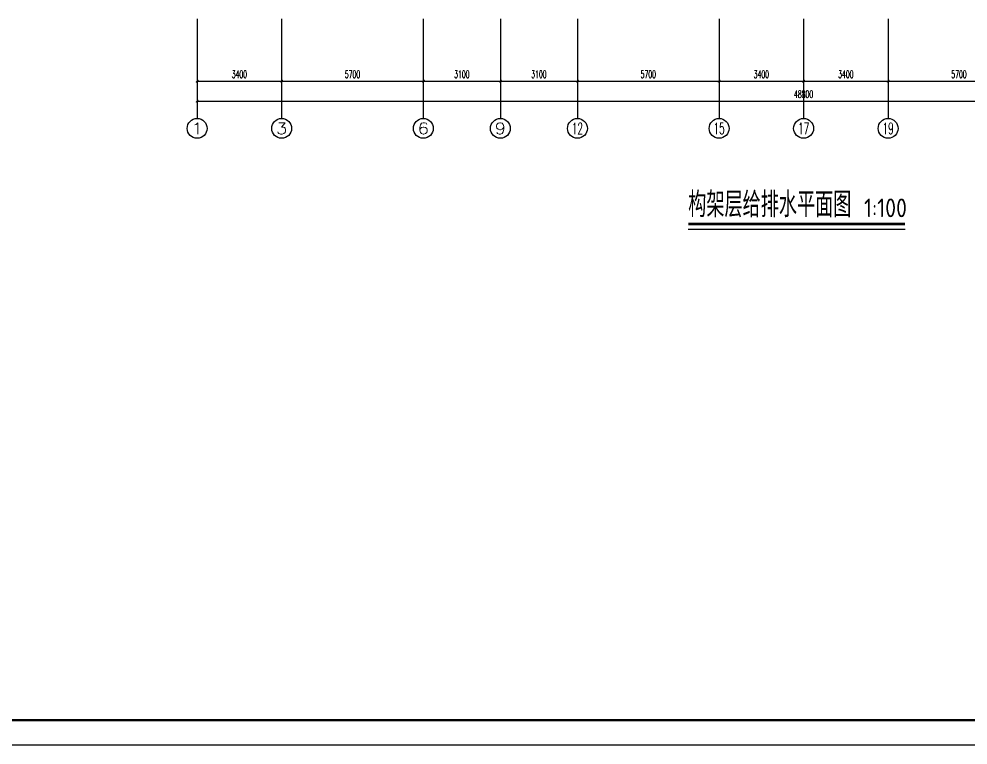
# Model space of a CAD drawing. Extents: x 27938 to 1042331, y -235042 to 1535213.
# Drawn here: x 675249 to 713431, y 179207 to 208407 of the extents above; entities that cross this region are included whole.
import ezdxf
from ezdxf.enums import TextEntityAlignment as Align

# ---------------------------------------------------------------- set-up
doc = ezdxf.new("R2010")
doc.units = 0
doc.header["$LTSCALE"] = 1000
doc.header["$MEASUREMENT"] = 0
for name, color, linetype in [('AXIS', 3, 'Continuous'), ('AXIS_TEXT', 4, 'Continuous'), ('DIM_SYMB', 3, 'Continuous'), ('图框', 140, 'Continuous')]:
    doc.layers.add(name, color=color, linetype=linetype)
doc.layers.add('yichutu', color=7, linetype='Continuous', true_color=0xffffff, plot=False)
doc.styles.add('_TCH_AXIS', font='COMPLEX', dxfattribs={"bigfont": 'GBCBIG'})
doc.styles.add('_TCH_DIM_T3', font='SIMPLEX.shx', dxfattribs={"width": 0.494118, "bigfont": 'GBCBIG.shx'})
doc.styles.add('COMPLEX', font='COMPLEX')
doc.styles.get("Standard").update_dxf_attribs({"font": 'gbenor.shx', "bigfont": 'gbcbig.shx'})
doc.dimstyles.new('_TCH_ARCH&&100', dxfattribs={"dimtxt": 297.5, "dimasz": 100, "dimexe": 250, "dimexo": 300, "dimgap": 126.25, "dimtad": 1, "dimdec": 0, "dimzin": 0, "dimdsep": 46, "dimtxsty": '_TCH_DIM_T3', "dimblk": 'ARCHTICK', "dimcen": 0.09, "dimclrt": 4, "dimazin": 2, "dimtfac": 1, "dimtdec": 0, "dimtix": 1, "dimtmove": 2, "dimatfit": 3, "dimfxl": 1, "dimtolj": 1, "dimtzin": 0, "dimarcsym": 0})

# ---------------------------------------------------------------- blocks, each defined once
blk = doc.blocks.new('TK')
at = {"layer": '图框'}
blk.add_lwpolyline([(465375, 548714), (549475, 548714), (549475, 489314), (465375, 489314)], close=True, dxfattribs=at)
blk.add_lwpolyline([(465375, 548714), (549475, 548714), (549475, 489314), (465375, 489314)], close=True, dxfattribs=at)
at = {"layer": '图框', "const_width": 100}
blk.add_lwpolyline([(548475, 490314), (548475, 547714), (467875, 547714), (467875, 490314)], close=True, dxfattribs=at)
blk = doc.blocks.new('yct-841-594-84100-59399.9999999999-100-1000.0')
at = {"layer": 'yichutu', "color": 7, "true_color": 0xffffff}
blk.add_lwpolyline([(0, 0), (0, 59400), (84100, 59400), (84100, 0)], close=True, dxfattribs=at)
blk = doc.blocks.new('_ArchTick')
at = {"color": 0, "linetype": 'ByBlock', "const_width": 0.4}
blk.add_lwpolyline([(-0.5, -0.5), (0.5, 0.5)], dxfattribs=at)
blk = doc.blocks.new('*D542')
at = {"layer": 'AXIS', "color": 0, "lineweight": -2}
for p, q in [((710217, 208107), (710217, 205657)), ((715917, 208107), (715917, 205657)), ((710217, 205907), (715917, 205907))]:
    blk.add_line(p, q, dxfattribs=at)
at = {"layer": 'Defpoints', "color": 0}
for p in [(710217, 208407), (715917, 208407), (715917, 205907)]:
    blk.add_point(p, dxfattribs=at)
at = {"layer": 'AXIS', "color": 0, "lineweight": -2, "xscale": 100, "yscale": 100, "zscale": 100, "rotation": 180}
blk.add_blockref('_ArchTick', (710217, 205907), dxfattribs=at)
at = {"layer": 'AXIS', "color": 0, "lineweight": -2, "xscale": 100, "yscale": 100, "zscale": 100}
blk.add_blockref('_ArchTick', (715917, 205907), dxfattribs=at)
at = {"layer": 'AXIS', "color": 4, "insert": (713067, 206182), "char_height": 297.5, "attachment_point": 5, "style": '_TCH_DIM_T3'}
blk.add_mtext('\\A1;5700', dxfattribs=at)
blk = doc.blocks.new('*D543')
at = {"layer": 'AXIS', "color": 0, "lineweight": -2}
for p, q in [((706817, 208107), (706817, 205657)), ((710217, 208107), (710217, 205657)), ((706817, 205907), (710217, 205907))]:
    blk.add_line(p, q, dxfattribs=at)
at = {"layer": 'Defpoints', "color": 0}
for p in [(706817, 208407), (710217, 208407), (710217, 205907)]:
    blk.add_point(p, dxfattribs=at)
at = {"layer": 'AXIS', "color": 0, "lineweight": -2, "xscale": 100, "yscale": 100, "zscale": 100, "rotation": 180}
blk.add_blockref('_ArchTick', (706817, 205907), dxfattribs=at)
at = {"layer": 'AXIS', "color": 0, "lineweight": -2, "xscale": 100, "yscale": 100, "zscale": 100}
blk.add_blockref('_ArchTick', (710217, 205907), dxfattribs=at)
at = {"layer": 'AXIS', "color": 4, "insert": (708517, 206182), "char_height": 297.5, "attachment_point": 5, "style": '_TCH_DIM_T3'}
blk.add_mtext('\\A1;3400', dxfattribs=at)
blk = doc.blocks.new('*D582')
at = {"layer": 'AXIS', "color": 0, "lineweight": -2}
for p, q in [((682417, 208107), (682417, 205657)), ((685817, 208107), (685817, 205657)), ((682417, 205907), (685817, 205907))]:
    blk.add_line(p, q, dxfattribs=at)
at = {"layer": 'Defpoints', "color": 0}
for p in [(682417, 208407), (685817, 208407), (685817, 205907)]:
    blk.add_point(p, dxfattribs=at)
at = {"layer": 'AXIS', "color": 0, "lineweight": -2, "xscale": 100, "yscale": 100, "zscale": 100, "rotation": 180}
blk.add_blockref('_ArchTick', (682417, 205907), dxfattribs=at)
at = {"layer": 'AXIS', "color": 0, "lineweight": -2, "xscale": 100, "yscale": 100, "zscale": 100}
blk.add_blockref('_ArchTick', (685817, 205907), dxfattribs=at)
at = {"layer": 'AXIS', "color": 4, "insert": (684117, 206182), "char_height": 297.5, "attachment_point": 5, "style": '_TCH_DIM_T3'}
blk.add_mtext('\\A1;3400', dxfattribs=at)
blk = doc.blocks.new('*D583')
at = {"layer": 'AXIS', "color": 0, "lineweight": -2}
for p, q in [((685817, 208107), (685817, 205657)), ((691517, 208107), (691517, 205657)), ((685817, 205907), (691517, 205907))]:
    blk.add_line(p, q, dxfattribs=at)
at = {"layer": 'Defpoints', "color": 0}
for p in [(685817, 208407), (691517, 208407), (691517, 205907)]:
    blk.add_point(p, dxfattribs=at)
at = {"layer": 'AXIS', "color": 0, "lineweight": -2, "xscale": 100, "yscale": 100, "zscale": 100, "rotation": 180}
blk.add_blockref('_ArchTick', (685817, 205907), dxfattribs=at)
at = {"layer": 'AXIS', "color": 0, "lineweight": -2, "xscale": 100, "yscale": 100, "zscale": 100}
blk.add_blockref('_ArchTick', (691517, 205907), dxfattribs=at)
at = {"layer": 'AXIS', "color": 4, "insert": (688667, 206182), "char_height": 297.5, "attachment_point": 5, "style": '_TCH_DIM_T3'}
blk.add_mtext('\\A1;5700', dxfattribs=at)
blk = doc.blocks.new('*D584')
at = {"layer": 'AXIS', "color": 0, "lineweight": -2}
for p, q in [((691517, 208107), (691517, 205657)), ((694617, 208107), (694617, 205657)), ((691517, 205907), (694617, 205907))]:
    blk.add_line(p, q, dxfattribs=at)
at = {"layer": 'Defpoints', "color": 0}
for p in [(691517, 208407), (694617, 208407), (694617, 205907)]:
    blk.add_point(p, dxfattribs=at)
at = {"layer": 'AXIS', "color": 0, "lineweight": -2, "xscale": 100, "yscale": 100, "zscale": 100, "rotation": 180}
blk.add_blockref('_ArchTick', (691517, 205907), dxfattribs=at)
at = {"layer": 'AXIS', "color": 0, "lineweight": -2, "xscale": 100, "yscale": 100, "zscale": 100}
blk.add_blockref('_ArchTick', (694617, 205907), dxfattribs=at)
at = {"layer": 'AXIS', "color": 4, "insert": (693067, 206182), "char_height": 297.5, "attachment_point": 5, "style": '_TCH_DIM_T3'}
blk.add_mtext('\\A1;3100', dxfattribs=at)
blk = doc.blocks.new('*D585')
at = {"layer": 'AXIS', "color": 0, "lineweight": -2}
for p, q in [((694617, 208107), (694617, 205657)), ((697717, 208107), (697717, 205657)), ((694617, 205907), (697717, 205907))]:
    blk.add_line(p, q, dxfattribs=at)
at = {"layer": 'Defpoints', "color": 0}
for p in [(694617, 208407), (697717, 208407), (697717, 205907)]:
    blk.add_point(p, dxfattribs=at)
at = {"layer": 'AXIS', "color": 0, "lineweight": -2, "xscale": 100, "yscale": 100, "zscale": 100, "rotation": 180}
blk.add_blockref('_ArchTick', (694617, 205907), dxfattribs=at)
at = {"layer": 'AXIS', "color": 0, "lineweight": -2, "xscale": 100, "yscale": 100, "zscale": 100}
blk.add_blockref('_ArchTick', (697717, 205907), dxfattribs=at)
at = {"layer": 'AXIS', "color": 4, "insert": (696167, 206182), "char_height": 297.5, "attachment_point": 5, "style": '_TCH_DIM_T3'}
blk.add_mtext('\\A1;3100', dxfattribs=at)
blk = doc.blocks.new('*D586')
at = {"layer": 'AXIS', "color": 0, "lineweight": -2}
for p, q in [((697717, 208107), (697717, 205657)), ((703417, 208107), (703417, 205657)), ((697717, 205907), (703417, 205907))]:
    blk.add_line(p, q, dxfattribs=at)
at = {"layer": 'Defpoints', "color": 0}
for p in [(697717, 208407), (703417, 208407), (703417, 205907)]:
    blk.add_point(p, dxfattribs=at)
at = {"layer": 'AXIS', "color": 0, "lineweight": -2, "xscale": 100, "yscale": 100, "zscale": 100, "rotation": 180}
blk.add_blockref('_ArchTick', (697717, 205907), dxfattribs=at)
at = {"layer": 'AXIS', "color": 0, "lineweight": -2, "xscale": 100, "yscale": 100, "zscale": 100}
blk.add_blockref('_ArchTick', (703417, 205907), dxfattribs=at)
at = {"layer": 'AXIS', "color": 4, "insert": (700567, 206182), "char_height": 297.5, "attachment_point": 5, "style": '_TCH_DIM_T3'}
blk.add_mtext('\\A1;5700', dxfattribs=at)
blk = doc.blocks.new('*D587')
at = {"layer": 'AXIS', "color": 0, "lineweight": -2}
for p, q in [((703417, 208107), (703417, 205657)), ((706817, 208107), (706817, 205657)), ((703417, 205907), (706817, 205907))]:
    blk.add_line(p, q, dxfattribs=at)
at = {"layer": 'Defpoints', "color": 0}
for p in [(703417, 208407), (706817, 208407), (706817, 205907)]:
    blk.add_point(p, dxfattribs=at)
at = {"layer": 'AXIS', "color": 0, "lineweight": -2, "xscale": 100, "yscale": 100, "zscale": 100, "rotation": 180}
blk.add_blockref('_ArchTick', (703417, 205907), dxfattribs=at)
at = {"layer": 'AXIS', "color": 0, "lineweight": -2, "xscale": 100, "yscale": 100, "zscale": 100}
blk.add_blockref('_ArchTick', (706817, 205907), dxfattribs=at)
at = {"layer": 'AXIS', "color": 4, "insert": (705117, 206182), "char_height": 297.5, "attachment_point": 5, "style": '_TCH_DIM_T3'}
blk.add_mtext('\\A1;3400', dxfattribs=at)
blk = doc.blocks.new('*D588')
at = {"layer": 'AXIS', "color": 0, "lineweight": -2}
for p, q in [((682417, 208107), (682417, 204857)), ((731217, 208107), (731217, 204857)), ((682417, 205107), (731217, 205107))]:
    blk.add_line(p, q, dxfattribs=at)
at = {"layer": 'Defpoints', "color": 0}
for p in [(682417, 208407), (731217, 208407), (731217, 205107)]:
    blk.add_point(p, dxfattribs=at)
at = {"layer": 'AXIS', "color": 0, "lineweight": -2, "xscale": 100, "yscale": 100, "zscale": 100, "rotation": 180}
blk.add_blockref('_ArchTick', (682417, 205107), dxfattribs=at)
at = {"layer": 'AXIS', "color": 0, "lineweight": -2, "xscale": 100, "yscale": 100, "zscale": 100}
blk.add_blockref('_ArchTick', (731217, 205107), dxfattribs=at)
at = {"layer": 'AXIS', "color": 4, "insert": (706817, 205382), "char_height": 297.5, "attachment_point": 5, "style": '_TCH_DIM_T3'}
blk.add_mtext('\\A1;48800', dxfattribs=at)
blk = doc.blocks.new('_AXISO')
blk.add_circle((0, 0), 0.5)
at = {"layer": 'AXIS_TEXT', "style": 'COMPLEX', "width": 1.041667}
blk.add_attdef('A', text='', height=0.56, dxfattribs=at).set_placement((-0.25, -0.28), (0.25, -0.28), align=Align.FIT)

msp = doc.modelspace()

# ---------------------------------------------------------------- linework, layer by layer
at = {"layer": 'AXIS'}
for p, q in [((682416.6, 208407), (682416.6, 204407)), ((685816.6, 208407), (685816.6, 204407)), ((691516.6, 208407), (691516.6, 204407)), ((694616.6, 208407), (694616.6, 204407)), ((697716.6, 208407), (697716.6, 204407)), ((703416.6, 208407), (703416.6, 204407)), ((706816.6, 208407), (706816.6, 204407)), ((710216.6, 208407), (710216.6, 204407))]:
    msp.add_line(p, q, dxfattribs=at)
at = {"layer": 'DIM_SYMB', "const_width": 105}
msp.add_lwpolyline([(702175, 200158.8), (710900.7, 200158.8)], dxfattribs=at)
at = {"layer": 'DIM_SYMB'}
msp.add_lwpolyline([(702175, 199948.8), (710900.7, 199948.8)], dxfattribs=at)

# ---------------------------------------------------------------- block references
msp.add_blockref('TK', (202139.1, -310106.9))
at = {"layer": 'AXIS'}
ref = msp.add_blockref('_AXISO', (682416.6, 204007), dxfattribs=dict(at, xscale=800, yscale=800, zscale=800))
ref.add_attrib('A', '1', dxfattribs={"layer": 'AXIS_TEXT', "height": 452.5, "style": '_TCH_AXIS', "width": 2.333333}).set_placement((682190.3, 203780.7), (682642.9, 203780.7), align=Align.FIT)
ref = msp.add_blockref('_AXISO', (685816.6, 204007), dxfattribs=dict(at, xscale=800, yscale=800, zscale=800))
ref.add_attrib('A', '3', dxfattribs={"layer": 'AXIS_TEXT', "height": 452.5, "style": '_TCH_AXIS', "width": 1.5}).set_placement((685590.3, 203780.7), (686042.9, 203780.7), align=Align.FIT)
ref = msp.add_blockref('_AXISO', (691516.6, 204007), dxfattribs=dict(at, xscale=800, yscale=800, zscale=800))
ref.add_attrib('A', '6', dxfattribs={"layer": 'AXIS_TEXT', "height": 452.5, "style": '_TCH_AXIS', "width": 1.5}).set_placement((691290.3, 203780.7), (691742.9, 203780.7), align=Align.FIT)
ref = msp.add_blockref('_AXISO', (694616.6, 204007), dxfattribs=dict(at, xscale=800, yscale=800, zscale=800))
ref.add_attrib('A', '9', dxfattribs={"layer": 'AXIS_TEXT', "height": 452.5, "style": '_TCH_AXIS', "width": 1.5}).set_placement((694390.3, 203780.7), (694842.9, 203780.7), align=Align.FIT)
ref = msp.add_blockref('_AXISO', (697716.6, 204007), dxfattribs=dict(at, xscale=800, yscale=800, zscale=800))
ref.add_attrib('A', '12', dxfattribs={"layer": 'AXIS_TEXT', "height": 452.55, "style": '_TCH_AXIS', "width": 0.724138}).set_placement((697490.3, 203780.7), (697942.9, 203780.7), align=Align.FIT)
ref = msp.add_blockref('_AXISO', (703416.6, 204007), dxfattribs=dict(at, xscale=800, yscale=800, zscale=800))
ref.add_attrib('A', '15', dxfattribs={"layer": 'AXIS_TEXT', "height": 452.55, "style": '_TCH_AXIS', "width": 0.724138}).set_placement((703190.3, 203780.7), (703642.9, 203780.7), align=Align.FIT)
ref = msp.add_blockref('_AXISO', (706816.6, 204007), dxfattribs=dict(at, xscale=800, yscale=800, zscale=800))
ref.add_attrib('A', '17', dxfattribs={"layer": 'AXIS_TEXT', "height": 452.55, "style": '_TCH_AXIS', "width": 0.724138}).set_placement((706590.3, 203780.7), (707042.9, 203780.7), align=Align.FIT)
ref = msp.add_blockref('_AXISO', (710216.6, 204007), dxfattribs=dict(at, xscale=800, yscale=800, zscale=800))
ref.add_attrib('A', '19', dxfattribs={"layer": 'AXIS_TEXT', "height": 452.55, "style": '_TCH_AXIS', "width": 0.724138}).set_placement((709990.3, 203780.7), (710442.9, 203780.7), align=Align.FIT)
at = {"layer": 'yichutu'}
msp.add_blockref('yct-841-594-84100-59399.9999999999-100-1000.0', (667514.1, 179206.8), dxfattribs=at)

# ---------------------------------------------------------------- texts
at = {"layer": 'DIM_SYMB', "color": 7}
for s, height, p in [('构架层给排水平面图', 1012.77, (702175, 200435.8)), ('1:100', 750, (709250.2, 200435.8))]:
    msp.add_text(s, height=height, dxfattribs=at).set_placement(p)

# ---------------------------------------------------------------- dimensions: what is measured, and where the dimension line sits
at = {"layer": 'AXIS'}
for p1, p2, distance, picture, middle in [((682416.6, 208407), (685816.6, 208407), -2500, '*D582', (684116.6, 206182)), ((682416.6, 208407), (731216.6, 208407), -3300, '*D588', (706816.6, 205382)), ((685816.6, 208407), (691516.6, 208407), -2500, '*D583', (688666.6, 206182)), ((691516.6, 208407), (694616.6, 208407), -2500, '*D584', (693066.6, 206182)), ((694616.6, 208407), (697716.6, 208407), -2500, '*D585', (696166.6, 206182)), ((697716.6, 208407), (703416.6, 208407), -2500, '*D586', (700566.6, 206182)), ((703416.6, 208407), (706816.6, 208407), -2500, '*D587', (705116.6, 206182)), ((706816.6, 208407), (710216.6, 208407), -2500, '*D543', (708516.6, 206182)), ((710216.6, 208407), (715916.6, 208407), -2500, '*D542', (713066.6, 206182))]:
    dim = msp.add_aligned_dim(p1=p1, p2=p2, distance=distance, dimstyle='_TCH_ARCH&&100', dxfattribs=at)
    dim.commit()
    dim.dimension.update_dxf_attribs({"geometry": picture, "text_midpoint": middle})

doc.saveas('drawing.dxf')
